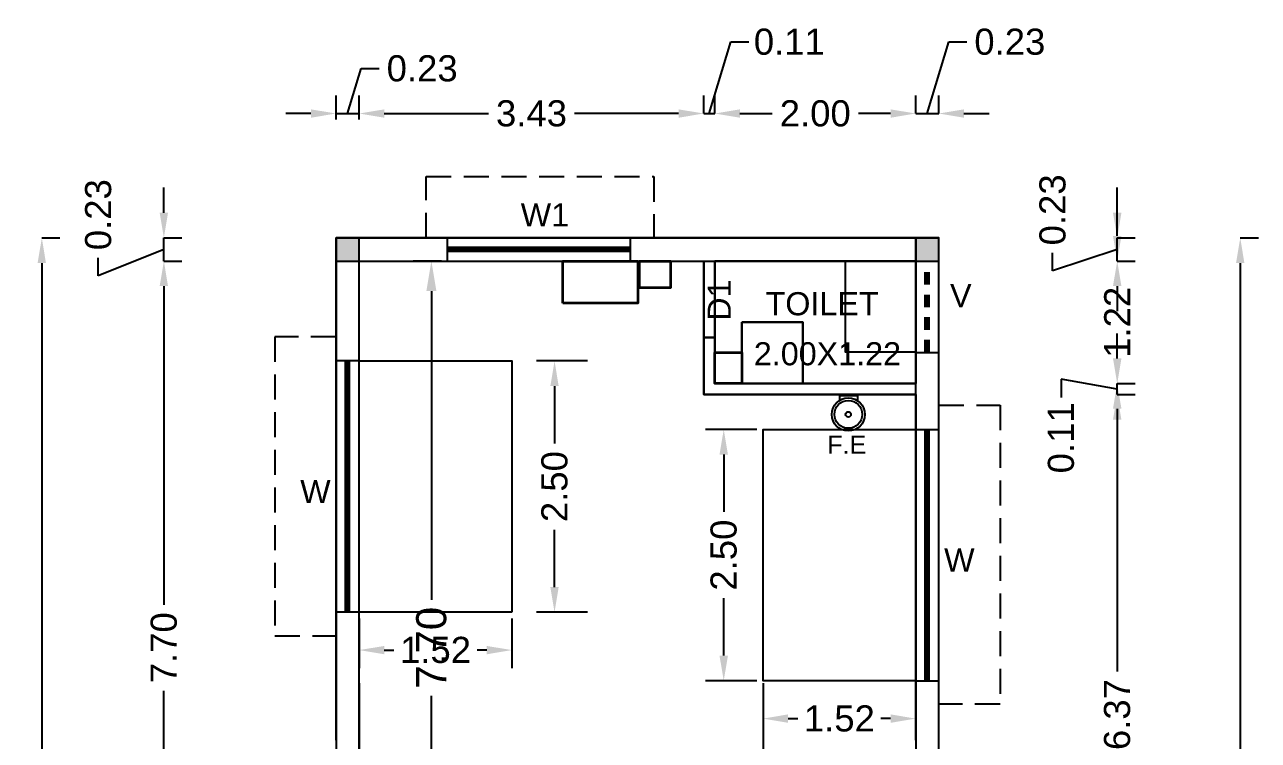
# Model space of a CAD drawing. Header units: metres. Extents: x 31 to 185, y 214 to 372.
# Drawn here: x 80.52 to 92.8, y 274.29 to 281.41 of the extents above; entities that cross this region are included whole.
import ezdxf

# ---------------------------------------------------------------- set-up
doc = ezdxf.new("R2010")
doc.units = ezdxf.units.M
doc.header["$MEASUREMENT"] = 0
doc.linetypes.add('DASHED2', pattern=[0.375, 0.25, -0.125])
for name, color, linetype in [('0 @ 1', 7, 'Continuous'), ('BLK_1_FLR_2_BLT_UP_AREA', 7, 'Continuous'), ('BLK_1_FLR_2_CARPET_AREA', 7, 'Continuous'), ('BLK_1_FLR_2_REGULAR_ROOM_1', 117, 'Continuous'), ('BLK_1_FLR_2_ROOM_1_LIGHT_VENTILATION_1', 7, 'Continuous'), ('BLK_1_FLR_2_URINAL', 213, 'Continuous'), ('BLK_1_FLR_2_WASH', 7, 'Continuous'), ('BLK_1_FLR_2_WATER_CLOSET', 213, 'Continuous'), ('TOILET_VENTILATION', 7, 'Continuous')]:
    doc.layers.add(name, color=color, linetype=linetype)
doc.styles.add('ROMANT', font='arial.ttf', dxfattribs={"height": 15})
doc.styles.get("Standard").update_dxf_attribs({"font": 'arial.ttf'})
doc.dimstyles.new('Annotative', dxfattribs={"dimscale": 0, "dimtxt": 0.3, "dimasz": 0.3, "dimexe": 0.18, "dimexo": 0.0625, "dimgap": 0.09, "dimtad": 0, "dimzin": 0, "dimdsep": 46, "dimtxsty": 'Standard', "dimcen": 0.09, "dimadec": 0, "dimazin": 0, "dimtfac": 1, "dimtofl": 0, "dimtmove": 0, "dimatfit": 3, "dimfxl": 0, "dimtolj": 1, "dimtzin": 0, "dimarcsym": 0})
doc.dimstyles.get("Standard").update_dxf_attribs({"dimtxt": 0.26, "dimasz": 0.25, "dimexe": 0.18, "dimexo": 0.0625, "dimgap": 0.09, "dimtad": 0, "dimzin": 0, "dimdsep": 46, "dimtxsty": 'Standard', "dimcen": 0.09, "dimadec": 0, "dimazin": 0, "dimtfac": 1, "dimtofl": 0, "dimtmove": 0, "dimatfit": 3, "dimfxl": 0, "dimtolj": 1, "dimtzin": 0, "dimarcsym": 0})
doc.dimstyles.new('Standard$0', dxfattribs={"dimtxt": 0.5, "dimasz": 0.5, "dimexe": 0, "dimexo": 1, "dimgap": 0, "dimtad": 0, "dimdec": 4, "dimzin": 0, "dimdsep": 46, "dimlunit": 4, "dimtxsty": 'Standard', "dimcen": 0.09, "dimadec": 0, "dimazin": 0, "dimtfac": 1, "dimtdec": 4, "dimtofl": 0, "dimtmove": 0, "dimatfit": 3, "dimfxl": 0, "dimtolj": 1, "dimtzin": 0, "dimarcsym": 0})

# ---------------------------------------------------------------- blocks, each defined once
blk = doc.blocks.new('WERTY')
for p, q in [((106.704, 34.661), (106.704, 34.554)), ((107.105, 34.542), (107.105, 34.649))]:
    blk.add_line(p, q)
at = {"linetype": 'ByBlock', "ltscale": 0.5}
blk.add_line((106.704, 34.661), (107.105, 34.661), dxfattribs=at)
for radius in [0.367, 0.308, 0.0591]:
    blk.add_circle((106.896, 34.241), radius)
blk = doc.blocks.new('*D251')
at = {"color": 0, "lineweight": -2, "ltscale": 10}
for p, q in [((84.669, 279.061), (84.39, 279.061)), ((84.57, 278.761), (84.57, 275.689)), ((84.57, 271.662), (84.57, 274.734)), ((84.669, 271.362), (84.39, 271.362))]:
    blk.add_line(p, q, dxfattribs=at)
for points in [[(84.52, 278.761), (84.62, 278.761), (84.57, 279.061)], [(84.52, 271.662), (84.62, 271.662), (84.57, 271.362)]]:
    blk.add_solid(points, dxfattribs=at)
at = {"layer": 'Defpoints', "color": 0, "lineweight": -2, "ltscale": 10}
for p in [(84.57, 279.061), (84.731, 279.061), (84.731, 271.362)]:
    blk.add_point(p, dxfattribs=at)
at = {"color": 0, "lineweight": -2, "ltscale": 10, "insert": (84.57, 275.212), "char_height": 0.3, "attachment_point": 5, "rotation": 90}
blk.add_mtext('\\A1;7.70', dxfattribs=at)
blk = doc.blocks.new('*D252')
at = {"color": 0, "lineweight": -2}
for p, q in [((83.736, 280.529), (83.87, 280.977)), ((83.87, 280.977), (84.05, 280.977)), ((83.621, 280.468), (83.621, 280.709)), ((83.851, 280.468), (83.851, 280.709)), ((83.371, 280.529), (83.121, 280.529)), ((83.621, 280.529), (83.851, 280.529)), ((84.101, 280.529), (84.351, 280.529))]:
    blk.add_line(p, q, dxfattribs=at)
for points in [[(83.371, 280.57), (83.371, 280.487), (83.621, 280.529)], [(84.101, 280.57), (84.101, 280.487), (83.851, 280.529)]]:
    blk.add_solid(points, dxfattribs=at)
at = {"layer": 'Defpoints', "color": 0, "lineweight": -2}
for p in [(83.851, 280.529), (83.621, 280.405), (83.851, 280.405)]:
    blk.add_point(p, dxfattribs=at)
at = {"color": 0, "insert": (84.478, 280.977), "char_height": 0.26, "attachment_point": 5}
blk.add_mtext('\\A1;0.23', dxfattribs=at)
blk = doc.blocks.new('*D253')
at = {"color": 0, "lineweight": -2}
for p, q in [((83.851, 280.468), (83.851, 280.709)), ((87.281, 280.529), (87.281, 280.709)), ((84.101, 280.529), (85.138, 280.529)), ((87.031, 280.529), (85.994, 280.529))]:
    blk.add_line(p, q, dxfattribs=at)
for points in [[(84.101, 280.57), (84.101, 280.487), (83.851, 280.529)], [(87.031, 280.57), (87.031, 280.487), (87.281, 280.529)]]:
    blk.add_solid(points, dxfattribs=at)
at = {"layer": 'Defpoints', "color": 0, "lineweight": -2}
for p in [(87.281, 280.529), (87.281, 280.529), (83.851, 280.405)]:
    blk.add_point(p, dxfattribs=at)
at = {"color": 0, "insert": (85.566, 280.529), "char_height": 0.26, "attachment_point": 5}
blk.add_mtext('\\A1;3.43', dxfattribs=at)
blk = doc.blocks.new('*D254')
at = {"color": 0, "lineweight": -2}
for p, q in [((87.336, 280.529), (87.55, 281.242)), ((87.55, 281.242), (87.73, 281.242)), ((87.281, 280.529), (87.281, 280.709)), ((87.391, 280.529), (87.391, 280.709)), ((87.031, 280.529), (86.781, 280.529)), ((87.281, 280.529), (87.391, 280.529)), ((87.641, 280.529), (87.891, 280.529))]:
    blk.add_line(p, q, dxfattribs=at)
for points in [[(87.031, 280.57), (87.031, 280.487), (87.281, 280.529)], [(87.641, 280.57), (87.641, 280.487), (87.391, 280.529)]]:
    blk.add_solid(points, dxfattribs=at)
at = {"layer": 'Defpoints', "color": 0, "lineweight": -2}
for p in [(87.281, 280.529), (87.391, 280.529), (87.391, 280.529)]:
    blk.add_point(p, dxfattribs=at)
at = {"color": 0, "insert": (88.133, 281.242), "char_height": 0.26, "attachment_point": 5}
blk.add_mtext('\\A1;0.11', dxfattribs=at)
blk = doc.blocks.new('*D255')
at = {"color": 0, "lineweight": -2}
for p, q in [((87.391, 280.529), (87.391, 280.709)), ((89.391, 280.529), (89.391, 280.709)), ((87.641, 280.529), (87.962, 280.529)), ((89.141, 280.529), (88.821, 280.529))]:
    blk.add_line(p, q, dxfattribs=at)
for points in [[(87.641, 280.57), (87.641, 280.487), (87.391, 280.529)], [(89.141, 280.57), (89.141, 280.487), (89.391, 280.529)]]:
    blk.add_solid(points, dxfattribs=at)
at = {"layer": 'Defpoints', "color": 0, "lineweight": -2}
for p in [(87.391, 280.529), (89.391, 280.529), (89.391, 280.529)]:
    blk.add_point(p, dxfattribs=at)
at = {"color": 0, "insert": (88.391, 280.529), "char_height": 0.26, "attachment_point": 5}
blk.add_mtext('\\A1;2.00', dxfattribs=at)
blk = doc.blocks.new('*D256')
at = {"color": 0, "lineweight": -2}
for p, q in [((89.506, 280.529), (89.72, 281.242)), ((89.72, 281.242), (89.9, 281.242)), ((89.391, 280.529), (89.391, 280.709)), ((89.621, 280.529), (89.621, 280.709)), ((89.141, 280.529), (88.891, 280.529)), ((89.391, 280.529), (89.621, 280.529)), ((89.871, 280.529), (90.121, 280.529))]:
    blk.add_line(p, q, dxfattribs=at)
for points in [[(89.141, 280.57), (89.141, 280.487), (89.391, 280.529)], [(89.871, 280.57), (89.871, 280.487), (89.621, 280.529)]]:
    blk.add_solid(points, dxfattribs=at)
at = {"layer": 'Defpoints', "color": 0, "lineweight": -2}
for p in [(89.391, 280.529), (89.621, 280.529), (89.621, 280.529)]:
    blk.add_point(p, dxfattribs=at)
at = {"color": 0, "insert": (90.328, 281.242), "char_height": 0.26, "attachment_point": 5}
blk.add_mtext('\\A1;0.23', dxfattribs=at)
blk = doc.blocks.new('*D261')
at = {"color": 0, "lineweight": -2}
for p, q in [((91.397, 277.731), (91.577, 277.731)), ((91.397, 277.481), (91.397, 274.975)), ((91.397, 271.612), (91.397, 274.118)), ((91.397, 271.362), (91.577, 271.362))]:
    blk.add_line(p, q, dxfattribs=at)
for points in [[(91.355, 277.481), (91.439, 277.481), (91.397, 277.731)], [(91.355, 271.612), (91.439, 271.612), (91.397, 271.362)]]:
    blk.add_solid(points, dxfattribs=at)
at = {"layer": 'Defpoints', "color": 0, "lineweight": -2}
for p in [(91.397, 277.731), (91.397, 277.731), (91.397, 271.362)]:
    blk.add_point(p, dxfattribs=at)
at = {"color": 0, "insert": (91.397, 274.547), "char_height": 0.26, "attachment_point": 5, "rotation": 90}
blk.add_mtext('\\A1;6.37', dxfattribs=at)
blk = doc.blocks.new('*D262')
at = {"color": 0, "lineweight": -2}
for p, q in [((91.397, 278.091), (91.397, 278.341)), ((91.397, 277.786), (90.838, 277.884)), ((90.838, 277.884), (90.838, 277.704)), ((91.397, 277.841), (91.577, 277.841)), ((91.397, 277.731), (91.397, 277.841)), ((91.397, 277.731), (91.577, 277.731)), ((91.397, 277.481), (91.397, 277.231))]:
    blk.add_line(p, q, dxfattribs=at)
for points in [[(91.355, 278.091), (91.439, 278.091), (91.397, 277.841)], [(91.355, 277.481), (91.439, 277.481), (91.397, 277.731)]]:
    blk.add_solid(points, dxfattribs=at)
at = {"layer": 'Defpoints', "color": 0, "lineweight": -2}
for p in [(91.397, 277.841), (91.397, 277.841), (91.397, 277.731)]:
    blk.add_point(p, dxfattribs=at)
at = {"color": 0, "insert": (90.838, 277.301), "char_height": 0.26, "attachment_point": 5, "rotation": 90}
blk.add_mtext('\\A1;0.11', dxfattribs=at)
blk = doc.blocks.new('*D263')
at = {"color": 0, "lineweight": -2}
for p, q in [((91.397, 279.311), (91.397, 279.561)), ((91.397, 279.061), (91.577, 279.061)), ((91.397, 277.841), (91.577, 277.841)), ((91.397, 277.591), (91.397, 277.341))]:
    blk.add_line(p, q, dxfattribs=at)
for points in [[(91.355, 279.311), (91.439, 279.311), (91.397, 279.061)], [(91.355, 277.591), (91.439, 277.591), (91.397, 277.841)]]:
    blk.add_solid(points, dxfattribs=at)
at = {"layer": 'Defpoints', "color": 0, "lineweight": -2}
for p in [(91.397, 279.061), (91.397, 279.061), (91.397, 277.841)]:
    blk.add_point(p, dxfattribs=at)
at = {"color": 0, "insert": (91.397, 278.451), "char_height": 0.26, "attachment_point": 5, "rotation": 90}
blk.add_mtext('\\A1;1.22', dxfattribs=at)
blk = doc.blocks.new('*D264')
at = {"color": 0, "lineweight": -2}
for p, q in [((91.397, 279.541), (91.397, 279.791)), ((91.397, 279.291), (91.577, 279.291)), ((91.397, 279.061), (91.397, 279.291)), ((91.397, 279.176), (90.754, 278.963)), ((90.754, 278.963), (90.754, 279.143)), ((91.397, 279.061), (91.577, 279.061)), ((91.397, 278.811), (91.397, 278.561))]:
    blk.add_line(p, q, dxfattribs=at)
for points in [[(91.355, 279.541), (91.439, 279.541), (91.397, 279.291)], [(91.355, 278.811), (91.439, 278.811), (91.397, 279.061)]]:
    blk.add_solid(points, dxfattribs=at)
at = {"layer": 'Defpoints', "color": 0, "lineweight": -2}
for p in [(91.397, 279.291), (91.397, 279.291), (91.397, 279.061)]:
    blk.add_point(p, dxfattribs=at)
at = {"color": 0, "insert": (90.754, 279.57), "char_height": 0.26, "attachment_point": 5, "rotation": 90}
blk.add_mtext('\\A1;0.23', dxfattribs=at)
blk = doc.blocks.new('*D265')
at = {"color": 0, "lineweight": -2}
for p, q in [((92.622, 279.291), (92.802, 279.291)), ((92.622, 279.041), (92.622, 272.862)), ((92.622, 265.649), (92.622, 271.828)), ((92.622, 265.399), (92.802, 265.399))]:
    blk.add_line(p, q, dxfattribs=at)
for points in [[(92.58, 279.041), (92.663, 279.041), (92.622, 279.291)], [(92.58, 265.649), (92.663, 265.649), (92.622, 265.399)]]:
    blk.add_solid(points, dxfattribs=at)
at = {"layer": 'Defpoints', "color": 0, "lineweight": -2}
for p in [(92.622, 279.291), (92.622, 279.291), (92.622, 265.399)]:
    blk.add_point(p, dxfattribs=at)
at = {"color": 0, "insert": (92.622, 272.345), "char_height": 0.26, "attachment_point": 5, "rotation": 90}
blk.add_mtext('\\A1;13.89', dxfattribs=at)
blk = doc.blocks.new('*D269')
at = {"color": 0, "lineweight": -2}
for p, q in [((81.907, 279.061), (82.087, 279.061)), ((81.907, 278.811), (81.907, 275.638)), ((81.907, 271.612), (81.907, 274.785)), ((81.907, 271.362), (82.087, 271.362))]:
    blk.add_line(p, q, dxfattribs=at)
for points in [[(81.865, 278.811), (81.948, 278.811), (81.907, 279.061)], [(81.865, 271.612), (81.948, 271.612), (81.907, 271.362)]]:
    blk.add_solid(points, dxfattribs=at)
at = {"layer": 'Defpoints', "color": 0, "lineweight": -2}
for p in [(81.907, 279.061), (81.907, 279.061), (81.907, 271.362)]:
    blk.add_point(p, dxfattribs=at)
at = {"color": 0, "insert": (81.907, 275.212), "char_height": 0.26, "attachment_point": 5, "rotation": 90}
blk.add_mtext('\\A1;7.70', dxfattribs=at)
blk = doc.blocks.new('*D270')
at = {"color": 0, "lineweight": -2}
for p, q in [((81.907, 279.541), (81.907, 279.791)), ((81.907, 279.291), (82.087, 279.291)), ((81.907, 279.061), (81.907, 279.291)), ((81.907, 279.176), (81.254, 278.914)), ((81.254, 278.914), (81.254, 279.094)), ((81.907, 279.061), (82.087, 279.061)), ((81.907, 278.811), (81.907, 278.561))]:
    blk.add_line(p, q, dxfattribs=at)
for points in [[(81.865, 279.541), (81.948, 279.541), (81.907, 279.291)], [(81.865, 278.811), (81.948, 278.811), (81.907, 279.061)]]:
    blk.add_solid(points, dxfattribs=at)
at = {"layer": 'Defpoints', "color": 0, "lineweight": -2}
for p in [(81.907, 279.291), (81.907, 279.291), (81.907, 279.061)]:
    blk.add_point(p, dxfattribs=at)
at = {"color": 0, "insert": (81.254, 279.522), "char_height": 0.26, "attachment_point": 5, "rotation": 90}
blk.add_mtext('\\A1;0.23', dxfattribs=at)
blk = doc.blocks.new('*D271')
at = {"color": 0, "lineweight": -2}
for p, q in [((80.692, 279.291), (80.872, 279.291)), ((80.692, 279.041), (80.692, 272.862)), ((80.692, 265.649), (80.692, 271.828)), ((80.692, 265.399), (80.872, 265.399))]:
    blk.add_line(p, q, dxfattribs=at)
for points in [[(80.65, 279.041), (80.733, 279.041), (80.692, 279.291)], [(80.65, 265.649), (80.733, 265.649), (80.692, 265.399)]]:
    blk.add_solid(points, dxfattribs=at)
at = {"layer": 'Defpoints', "color": 0, "lineweight": -2}
for p in [(80.692, 279.291), (80.692, 279.291), (80.692, 265.399)]:
    blk.add_point(p, dxfattribs=at)
at = {"color": 0, "insert": (80.692, 272.345), "char_height": 0.26, "attachment_point": 5, "rotation": 90}
blk.add_mtext('\\A1;13.89', dxfattribs=at)
blk = doc.blocks.new('*D278')
at = {"layer": 'BLK_1_FLR_2_ROOM_1_LIGHT_VENTILATION_1', "color": 0, "lineweight": -2, "ltscale": 10}
for p, q in [((87.871, 274.822), (87.871, 274.327)), ((89.391, 274.822), (89.391, 274.327)), ((88.121, 274.507), (88.217, 274.507)), ((89.141, 274.507), (89.045, 274.507))]:
    blk.add_line(p, q, dxfattribs=at)
for points in [[(88.121, 274.549), (88.121, 274.465), (87.871, 274.507)], [(89.141, 274.549), (89.141, 274.465), (89.391, 274.507)]]:
    blk.add_solid(points, dxfattribs=at)
at = {"layer": 'Defpoints', "color": 0, "lineweight": -2, "ltscale": 10}
for p in [(87.871, 274.884), (89.391, 274.884), (87.871, 274.507)]:
    blk.add_point(p, dxfattribs=at)
at = {"layer": 'BLK_1_FLR_2_ROOM_1_LIGHT_VENTILATION_1', "color": 0, "lineweight": -2, "ltscale": 10, "insert": (88.631, 274.507), "char_height": 0.26, "attachment_point": 5}
blk.add_mtext('\\A1;1.52', dxfattribs=at)
blk = doc.blocks.new('*D279')
at = {"layer": 'BLK_1_FLR_2_ROOM_1_LIGHT_VENTILATION_1', "color": 0, "lineweight": -2, "ltscale": 10}
for p, q in [((87.809, 277.384), (87.3, 277.384)), ((87.48, 277.134), (87.48, 276.564)), ((87.48, 275.134), (87.48, 275.705)), ((87.809, 274.884), (87.3, 274.884))]:
    blk.add_line(p, q, dxfattribs=at)
for points in [[(87.438, 277.134), (87.522, 277.134), (87.48, 277.384)], [(87.438, 275.134), (87.522, 275.134), (87.48, 274.884)]]:
    blk.add_solid(points, dxfattribs=at)
at = {"layer": 'Defpoints', "color": 0, "lineweight": -2, "ltscale": 10}
for p in [(87.48, 277.384), (87.871, 277.384), (87.871, 274.884)]:
    blk.add_point(p, dxfattribs=at)
at = {"layer": 'BLK_1_FLR_2_ROOM_1_LIGHT_VENTILATION_1', "color": 0, "lineweight": -2, "ltscale": 10, "insert": (87.48, 276.134), "char_height": 0.26, "attachment_point": 5, "rotation": 90}
blk.add_mtext('\\A1;2.50', dxfattribs=at)
blk = doc.blocks.new('*D290')
at = {"layer": 'BLK_1_FLR_2_ROOM_1_LIGHT_VENTILATION_1', "color": 0, "lineweight": -2, "ltscale": 10}
for p, q in [((83.851, 275.503), (83.851, 275.009)), ((85.371, 275.503), (85.371, 275.009)), ((84.101, 275.189), (84.197, 275.189)), ((85.121, 275.189), (85.025, 275.189))]:
    blk.add_line(p, q, dxfattribs=at)
for points in [[(84.101, 275.23), (84.101, 275.147), (83.851, 275.189)], [(85.121, 275.23), (85.121, 275.147), (85.371, 275.189)]]:
    blk.add_solid(points, dxfattribs=at)
at = {"layer": 'Defpoints', "color": 0, "lineweight": -2, "ltscale": 10}
for p in [(83.851, 275.566), (85.371, 275.566), (83.851, 275.189)]:
    blk.add_point(p, dxfattribs=at)
at = {"layer": 'BLK_1_FLR_2_ROOM_1_LIGHT_VENTILATION_1', "color": 0, "lineweight": -2, "ltscale": 10, "insert": (84.611, 275.189), "char_height": 0.26, "attachment_point": 5}
blk.add_mtext('\\A1;1.52', dxfattribs=at)
blk = doc.blocks.new('*D291')
at = {"layer": 'BLK_1_FLR_2_ROOM_1_LIGHT_VENTILATION_1', "color": 0, "lineweight": -2, "ltscale": 10}
for p, q in [((86.124, 278.066), (85.616, 278.066)), ((85.796, 277.816), (85.796, 277.245)), ((85.796, 275.816), (85.796, 276.386)), ((86.124, 275.566), (85.616, 275.566))]:
    blk.add_line(p, q, dxfattribs=at)
for points in [[(85.754, 277.816), (85.837, 277.816), (85.796, 278.066)], [(85.754, 275.816), (85.837, 275.816), (85.796, 275.566)]]:
    blk.add_solid(points, dxfattribs=at)
at = {"layer": 'Defpoints', "color": 0, "lineweight": -2, "ltscale": 10}
for p in [(85.796, 278.066), (86.187, 278.066), (86.187, 275.566)]:
    blk.add_point(p, dxfattribs=at)
at = {"layer": 'BLK_1_FLR_2_ROOM_1_LIGHT_VENTILATION_1', "color": 0, "lineweight": -2, "ltscale": 10, "insert": (85.796, 276.816), "char_height": 0.26, "attachment_point": 5, "rotation": 90}
blk.add_mtext('\\A1;2.50', dxfattribs=at)
blk = doc.blocks.new('*D293')
at = {"layer": 'BLK_1_FLR_2_ROOM_1_LIGHT_VENTILATION_1', "color": 0, "lineweight": -2, "ltscale": 10}
for p, q in [((87.871, 274.859), (87.871, 273.668)), ((89.391, 274.162), (89.391, 273.668)), ((88.121, 273.848), (88.217, 273.848)), ((89.141, 273.848), (89.045, 273.848))]:
    blk.add_line(p, q, dxfattribs=at)
for points in [[(88.121, 273.889), (88.121, 273.806), (87.871, 273.848)], [(89.141, 273.889), (89.141, 273.806), (89.391, 273.848)]]:
    blk.add_solid(points, dxfattribs=at)
at = {"layer": 'Defpoints', "color": 0, "lineweight": -2, "ltscale": 10}
for p in [(87.871, 274.922), (89.391, 274.225), (87.871, 273.848)]:
    blk.add_point(p, dxfattribs=at)
at = {"layer": 'BLK_1_FLR_2_ROOM_1_LIGHT_VENTILATION_1', "color": 0, "lineweight": -2, "ltscale": 10, "insert": (88.631, 273.848), "char_height": 0.26, "attachment_point": 5}
blk.add_mtext('\\A1;1.52', dxfattribs=at)
blk = doc.blocks.new('*D295')
at = {"layer": 'BLK_1_FLR_2_ROOM_1_LIGHT_VENTILATION_1', "color": 0, "lineweight": -2, "ltscale": 10}
for p, q in [((83.851, 274.859), (83.851, 273.668)), ((85.371, 274.162), (85.371, 273.668)), ((84.101, 273.848), (84.197, 273.848)), ((85.121, 273.848), (85.025, 273.848))]:
    blk.add_line(p, q, dxfattribs=at)
for points in [[(84.101, 273.889), (84.101, 273.806), (83.851, 273.848)], [(85.121, 273.889), (85.121, 273.806), (85.371, 273.848)]]:
    blk.add_solid(points, dxfattribs=at)
at = {"layer": 'Defpoints', "color": 0, "lineweight": -2, "ltscale": 10}
for p in [(83.851, 274.922), (85.371, 274.225), (83.851, 273.848)]:
    blk.add_point(p, dxfattribs=at)
at = {"layer": 'BLK_1_FLR_2_ROOM_1_LIGHT_VENTILATION_1', "color": 0, "lineweight": -2, "ltscale": 10, "insert": (84.611, 273.848), "char_height": 0.26, "attachment_point": 5}
blk.add_mtext('\\A1;1.52', dxfattribs=at)

msp = doc.modelspace()

# ---------------------------------------------------------------- hatches: boundary and pattern name
at = {"lineweight": -2, "ltscale": 10}
h = msp.add_hatch(color=4, dxfattribs=at)
h.dxf.hatch_style = 1
h.paths.add_polyline_path([(83.851, 279.291), (83.621, 279.291), (83.621, 279.061), (83.851, 279.061)])
h = msp.add_hatch(color=4, dxfattribs=at)
h.dxf.hatch_style = 1
h.paths.add_polyline_path([(89.621, 279.291), (89.391, 279.291), (89.391, 279.061), (89.621, 279.061)])

# ---------------------------------------------------------------- linework, layer by layer
at = {"linetype": 'DASHED2', "lineweight": -2}
for p, q in [((84.517, 279.291), (84.517, 279.901)), ((84.517, 279.901), (86.785, 279.901)), ((86.785, 279.901), (86.785, 279.291)), ((83.621, 278.308), (83.011, 278.308)), ((83.011, 278.308), (83.011, 275.332)), ((89.621, 277.627), (90.231, 277.627)), ((90.231, 277.627), (90.231, 274.65)), ((83.011, 275.332), (83.621, 275.332)), ((90.231, 274.65), (89.621, 274.65))]:
    msp.add_line(p, q, dxfattribs=at)
at = {"color": 1, "lineweight": -2, "ltscale": 10}
for p, q in [((83.621, 279.291), (89.621, 279.291)), ((83.621, 274.291), (83.621, 279.291)), ((83.851, 274.291), (83.851, 279.291)), ((89.391, 274.291), (89.391, 279.291)), ((89.621, 274.291), (89.621, 279.291)), ((83.621, 279.061), (89.621, 279.061)), ((89.391, 279.061), (89.621, 279.061)), ((89.391, 278.151), (89.621, 278.151))]:
    msp.add_line(p, q, dxfattribs=at)
at = {"lineweight": -2, "ltscale": 10}
for p, q in [((84.731, 279.061), (84.731, 279.291)), ((86.551, 279.061), (86.551, 279.291)), ((86.551, 279.196), (84.731, 279.196)), ((86.551, 279.176), (84.731, 279.176)), ((86.551, 279.156), (84.731, 279.156)), ((87.281, 277.731), (87.281, 279.061)), ((87.391, 278.301), (87.281, 278.301)), ((87.391, 277.841), (87.391, 278.301)), ((83.851, 278.066), (83.621, 278.066)), ((83.716, 275.566), (83.716, 278.066)), ((83.736, 275.566), (83.736, 278.066)), ((83.756, 275.566), (83.756, 278.066)), ((89.391, 277.841), (87.391, 277.841)), ((89.391, 277.731), (87.281, 277.731)), ((89.391, 277.384), (89.621, 277.384)), ((89.486, 274.884), (89.486, 277.384)), ((89.506, 274.884), (89.506, 277.384)), ((89.526, 274.884), (89.526, 277.384)), ((83.851, 275.566), (83.621, 275.566)), ((89.391, 274.884), (89.621, 274.884))]:
    msp.add_line(p, q, dxfattribs=at)
at = {"color": 1, "linetype": 'DASHED2', "lineweight": -2, "ltscale": 0.5}
for p, q in [((89.486, 278.151), (89.486, 279.061)), ((89.506, 278.151), (89.506, 279.061)), ((89.526, 278.151), (89.526, 279.061))]:
    msp.add_line(p, q, dxfattribs=at)
at = {"color": 1, "lineweight": -2, "ltscale": 10}
for points in [[(83.851, 279.291), (83.621, 279.291), (83.621, 279.061), (83.851, 279.061)], [(89.621, 279.291), (89.391, 279.291), (89.391, 279.061), (89.621, 279.061)]]:
    msp.add_lwpolyline(points, close=True, dxfattribs=at)
at = {"layer": 'BLK_1_FLR_2_BLT_UP_AREA', "color": 18, "lineweight": -2, "ltscale": 10}
msp.add_lwpolyline([(83.621, 265.399), (89.621, 265.399), (89.621, 279.291), (83.621, 279.291)], close=True, dxfattribs=at)
at = {"layer": 'BLK_1_FLR_2_CARPET_AREA', "color": 18, "lineweight": -2, "ltscale": 10}
msp.add_lwpolyline([(87.871, 271.362), (83.851, 271.362), (83.851, 279.061), (87.281, 279.061), (87.281, 278.301), (87.391, 278.301), (87.391, 279.061), (89.391, 279.061), (89.391, 277.841), (87.391, 277.841), (87.391, 278.301), (87.281, 278.301), (87.281, 277.731), (89.391, 277.731), (89.391, 265.629), (83.851, 265.629), (83.851, 271.132), (87.871, 271.132), (89.391, 271.132), (89.391, 271.362), (87.871, 271.362)], dxfattribs=at)
at = {"layer": 'BLK_1_FLR_2_REGULAR_ROOM_1', "color": 2, "lineweight": -2, "ltscale": 10}
msp.add_lwpolyline([(89.391, 271.362), (83.851, 271.362), (83.851, 279.061), (87.281, 279.061), (87.281, 277.731), (89.391, 277.731), (89.391, 271.362)], close=True, dxfattribs=at)
at = {"layer": 'BLK_1_FLR_2_ROOM_1_LIGHT_VENTILATION_1', "color": 232, "lineweight": -2, "ltscale": 10}
for points in [[(85.371, 275.566), (83.851, 275.566), (83.851, 278.066), (85.371, 278.066)], [(89.391, 274.884), (87.871, 274.884), (87.871, 277.384), (89.391, 277.384)]]:
    msp.add_lwpolyline(points, close=True, dxfattribs=at)
at = {"layer": 'BLK_1_FLR_2_URINAL', "color": 235, "lineweight": 30}
msp.add_lwpolyline([(87.659, 278.451), (88.269, 278.451), (88.269, 277.841), (87.659, 277.841)], close=True, dxfattribs=at)
at = {"layer": 'BLK_1_FLR_2_WASH', "color": 55, "lineweight": 35, "ltscale": 20}
msp.add_lwpolyline([(85.879, 278.642), (85.879, 279.061), (86.626, 279.061), (86.626, 278.642)], close=True, dxfattribs=at)
at = {"layer": 'BLK_1_FLR_2_WASH', "color": 56, "lineweight": 35}
msp.add_lwpolyline([(86.641, 278.793), (86.641, 279.061), (86.951, 279.061), (86.951, 278.793)], close=True, dxfattribs=at)
at = {"layer": 'BLK_1_FLR_2_WASH', "color": 60, "lineweight": 35}
msp.add_lwpolyline([(87.391, 278.151), (87.659, 278.151), (87.659, 277.841), (87.391, 277.841)], close=True, dxfattribs=at)
at = {"layer": 'BLK_1_FLR_2_WATER_CLOSET', "color": 1, "lineweight": -2, "ltscale": 10}
msp.add_lwpolyline([(87.391, 277.841), (89.391, 277.841), (89.391, 279.061), (87.391, 279.061)], close=True, dxfattribs=at)
at = {"layer": 'TOILET_VENTILATION', "color": 6, "lineweight": -2, "ltscale": 10}
msp.add_lwpolyline([(89.391, 278.154), (88.691, 278.154), (88.691, 279.061), (89.391, 279.061)], close=True, dxfattribs=at)

# ---------------------------------------------------------------- block references
at = {"xscale": 0.4491211916533718, "yscale": 0.4491211916533718, "zscale": 0.4491211916533718}
msp.add_blockref('WERTY', (40.711, 262.156), dxfattribs=at)

# ---------------------------------------------------------------- texts
at = {"lineweight": -2, "style": 'ROMANT'}
for s, height, p in [('W1', 0.23, (85.459, 279.405)), ('V', 0.23, (89.733, 278.601)), ('TOILET', 0.23, (87.897, 278.521)), ('2.00X1.22', 0.23, (87.78, 278.023)), ('F.E', 0.18, (88.509, 277.143)), ('W', 0.23, (83.264, 276.652)), ('W', 0.23, (89.674, 275.97))]:
    msp.add_text(s, height=height, dxfattribs=at).set_placement(p)
msp.add_text('D1', height=0.23, rotation=90, dxfattribs=at).set_placement((87.55, 278.466))

# ---------------------------------------------------------------- dimensions: what is measured, and where the dimension line sits
for base, p1, p2, angle, picture, middle in [((87.391, 280.529), (87.281, 280.529), (87.391, 280.529), 180, '*D254', (87.82, 281.242)), ((89.621, 280.529), (89.391, 280.529), (89.621, 280.529), 180, '*D256', (89.99, 281.242)), ((87.281, 280.529), (83.851, 280.405), (87.281, 280.529), 180, '*D253', (85.566, 280.529)), ((89.391, 280.529), (87.391, 280.529), (89.391, 280.529), 180, '*D255', (88.391, 280.529)), ((81.907, 279.061), (81.907, 271.362), (81.907, 279.061), 270, '*D269', (81.907, 275.212)), ((91.397, 277.731), (91.397, 271.362), (91.397, 277.731), 270, '*D261', (91.397, 274.547))]:
    dim = msp.add_linear_dim(base=base, p1=p1, p2=p2, angle=angle, dimstyle='Standard$0', override={"dimtxt": 0.26, "dimasz": 0.25, "dimexe": 0.18, "dimexo": 0.0625, "dimgap": 0.09, "dimdec": 2, "dimlunit": 2, "dimtdec": 2, "dimtmove": 1, "dimfxl": 12, "dimtfill": 1, "dimarcsym": 1})
    dim.commit()
    dim.dimension.update_dxf_attribs({"geometry": picture, "text_midpoint": middle})
for p1, p2, distance, picture, middle in [((83.621, 280.405), (83.851, 280.405), 0.124, '*D252', (84.14, 280.977)), ((91.397, 277.841), (91.397, 279.061), 0, '*D263', (91.397, 278.451)), ((80.692, 265.399), (80.692, 279.291), 0, '*D271', (80.692, 272.345)), ((92.622, 265.399), (92.622, 279.291), 0, '*D265', (92.622, 272.345))]:
    dim = msp.add_aligned_dim(p1=p1, p2=p2, distance=distance, dimstyle='Standard$0', override={"dimtxt": 0.26, "dimasz": 0.25, "dimexe": 0.18, "dimexo": 0.0625, "dimgap": 0.09, "dimdec": 2, "dimlunit": 2, "dimtdec": 2, "dimtmove": 1, "dimfxl": 12, "dimtfill": 1, "dimarcsym": 1})
    dim.commit()
    dim.dimension.update_dxf_attribs({"geometry": picture, "text_midpoint": middle})
for base, p1, p2, picture, middle in [((91.397, 279.291), (91.397, 279.061), (91.397, 279.291), '*D264', (90.754, 279.233)), ((81.907, 279.291), (81.907, 279.061), (81.907, 279.291), '*D270', (81.254, 279.184)), ((91.397, 277.841), (91.397, 277.731), (91.397, 277.841), '*D262', (90.838, 277.614))]:
    dim = msp.add_linear_dim(base=base, p1=p1, p2=p2, angle=270, dimstyle='Standard$0', override={"dimtxt": 0.26, "dimasz": 0.25, "dimexe": 0.18, "dimexo": 0.0625, "dimgap": 0.09, "dimdec": 2, "dimlunit": 2, "dimtdec": 2, "dimtmove": 1, "dimfxl": 12, "dimtfill": 1, "dimarcsym": 1})
    dim.commit()
    dim.dimension.update_dxf_attribs({"geometry": picture, "text_midpoint": middle, "dimtype": 160})
at = {"layer": '0 @ 1', "color": 1, "lineweight": -2, "ltscale": 10}
dim = msp.add_aligned_dim(p1=(84.731, 271.362), p2=(84.731, 279.061), distance=0.161, dimstyle='Annotative', override={"dimscale": 1, "dimtix": 0, "dimtofl": 0, "dimtmove": 0, "dimatfit": 3, "dimfxl": 7.5, "dimfxlon": 1, "dimarcsym": 1}, dxfattribs=at)
dim.commit()
dim.dimension.update_dxf_attribs({"geometry": '*D251', "text_midpoint": (84.57, 275.212)})
at = {"layer": 'BLK_1_FLR_2_ROOM_1_LIGHT_VENTILATION_1', "color": 232, "lineweight": -2, "ltscale": 10}
for base, p1, p2, angle, picture, middle in [((85.796, 278.066), (86.187, 275.566), (86.187, 278.066), 270, '*D291', (85.796, 276.816)), ((87.48, 277.384), (87.871, 274.884), (87.871, 277.384), 270, '*D279', (87.48, 276.134)), ((83.851, 275.189), (85.371, 275.566), (83.851, 275.566), 180, '*D290', (84.611, 275.189)), ((83.851, 273.848), (85.371, 274.225), (83.851, 274.922), 180, '*D295', (84.611, 273.848)), ((87.871, 273.848), (89.391, 274.225), (87.871, 274.922), 180, '*D293', (88.631, 273.848)), ((87.871, 274.507), (89.391, 274.884), (87.871, 274.884), 180, '*D278', (88.631, 274.507))]:
    dim = msp.add_linear_dim(base=base, p1=p1, p2=p2, angle=angle, dimstyle='Standard', dxfattribs=at)
    dim.commit()
    dim.dimension.update_dxf_attribs({"geometry": picture, "text_midpoint": middle})

doc.saveas('drawing.dxf')
